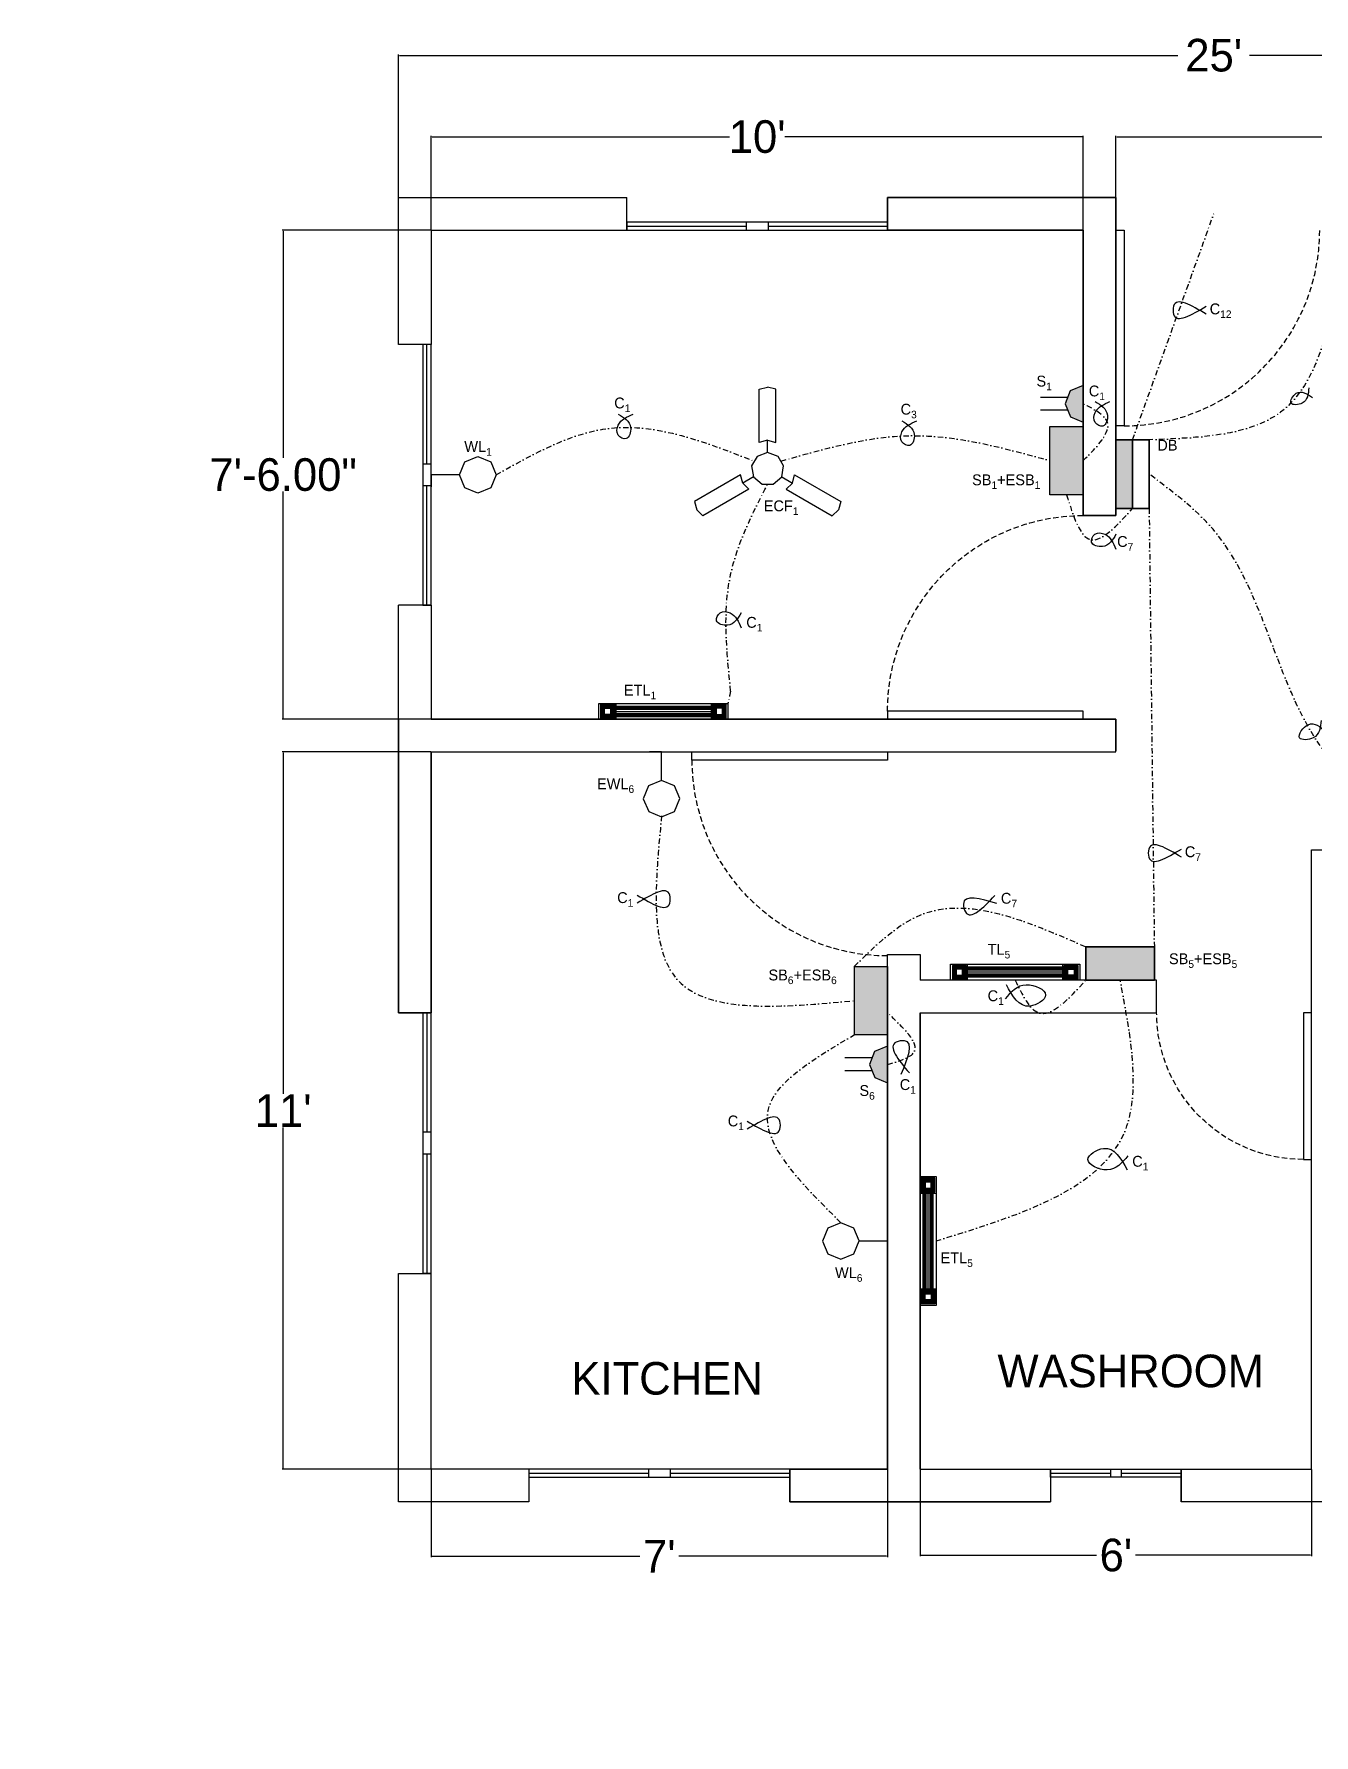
# Model space of a CAD drawing. Header units: inches. Extents: x 35 to 1065, y 19 to 332.
# Drawn here: x 35 to 270.5, y 19.2 to 332.2 of the extents above; entities that cross this region are included whole.
import ezdxf

# ---------------------------------------------------------------- set-up
doc = ezdxf.new("R2010")
doc.units = ezdxf.units.IN
doc.header["$MEASUREMENT"] = 0
doc.linetypes.add('DASHDOTX2', pattern=[2, 1, -0.5, 0, -0.5])
doc.linetypes.add('DASHEDX2', pattern=[1.5, 1, -0.5])
doc.layers.get('0').update_dxf_attribs({"color": 93})
for name, color, linetype in [('BEDROOM-1', 5, 'Continuous'), ('BEDROOM-2 WITH VERANDA', 6, 'Continuous'), ('DIMENSION', 52, 'Continuous'), ('DINING ROOM', 3, 'Continuous'), ('DOOR', 45, 'Continuous'), ('KITCHEN', 1, 'Continuous'), ('WALL', 26, 'Continuous'), ('WASHROOM', 125, 'Continuous'), ('WINDOW', 67, 'Continuous')]:
    doc.layers.add(name, color=color, linetype=linetype)
doc.layers.get('0').off()
doc.dimstyles.get("Standard").update_dxf_attribs({"dimtxt": 6, "dimasz": 0.18, "dimexe": 0.18, "dimexo": 0.0625, "dimgap": 0.09, "dimtad": 0, "dimtih": 1, "dimtoh": 1, "dimzin": 0, "dimdsep": 46, "dimlunit": 3, "dimtxsty": 'Standard', "dimcen": 0.09, "dimadec": 0, "dimazin": 0, "dimtfac": 1, "dimtofl": 0, "dimtmove": 0, "dimatfit": 3, "dimfxl": 1, "dimtolj": 1, "dimtzin": 0, "dimarcsym": 0})

# ---------------------------------------------------------------- blocks, each defined once
blk = doc.blocks.new('Ceiling Fan')
at = {"color": 5}
for p, q in [((-1.61, 14.54), (-0.08, 14.96)), ((-1.61, 4.75), (-1.61, 14.54)), ((1.46, 14.54), (-0.08, 14.96)), ((1.46, 4.75), (1.46, 14.54)), ((-0.08, 5.17), (-1.61, 4.75)), ((-0.08, 2.9), (-0.08, 5.17)), ((-0.08, 5.17), (1.46, 4.75)), ((-0.08, 2.9), (-0.08, 5.17)), ((-5.04, -1.18), (-13.52, -6.08)), ((-4.63, -2.72), (-5.04, -1.18)), ((-2.67, -1.59), (-4.63, -2.72)), ((-2.67, -1.59), (-4.63, -2.72)), ((-4.63, -2.72), (-3.5, -3.84)), ((2.52, -1.59), (4.48, -2.72)), ((2.52, -1.59), (4.48, -2.72)), ((4.48, -2.72), (3.35, -3.84)), ((4.48, -2.72), (4.89, -1.18)), ((4.89, -1.18), (13.37, -6.08)), ((-13.52, -6.08), (-13.11, -7.62)), ((-3.5, -3.84), (-11.98, -8.74)), ((3.35, -3.84), (11.83, -8.74)), ((13.37, -6.08), (12.96, -7.62)), ((-11.98, -8.74), (-13.11, -7.62)), ((11.83, -8.74), (12.96, -7.62))]:
    blk.add_line(p, q, dxfattribs=at)
blk.add_lwpolyline([(-0.08, 2.9), (-2, 2.2), (-3.02, 0.43), (-2.67, -1.59), (-1.1, -2.9), (0.95, -2.9), (2.52, -1.59), (2.87, 0.43), (1.85, 2.2)], close=True, dxfattribs=at)
blk = doc.blocks.new('Wall Light')
at = {"color": 5}
for p, q in [((-5.24, 0), (0, 0)), ((-5.24, 0), (0, 0)), ((0, 0), (0, 2.2)), ((0, 0), (0, 2.2)), ((0, 0), (0, -2.2))]:
    blk.add_line(p, q, dxfattribs=at)
blk.add_lwpolyline([(-5.24, 0), (-6.23, 2.38), (-8.61, 3.36), (-10.98, 2.37), (-11.97, -0.01), (-10.98, -2.38), (-8.6, -3.36), (-6.23, -2.38)], close=True, dxfattribs=at)
blk = doc.blocks.new('Socket')
h = blk.add_hatch(color=5)
h.set_gradient(color1=(14, 7, 14), one_color=1, tint=1, name='INVCYLINDER')
h.paths.add_polyline_path([(-2.37, -2.38), (0, -3.36), (0, 3.36), (-2.38, 2.37), (-3.36, 0)])
h = blk.add_hatch(color=5)
h.set_gradient(color1=(175, 129, 70), one_color=1, tint=1, name='INVCURVED')
h.paths.add_polyline_path([(-2.37, -2.38), (0, -3.36), (0, 3.36), (-2.38, 2.37), (-3.36, 0)])
at = {"color": 5}
for p, q in [((0, 3.36), (0, -3.36)), ((-2.87, 1.18), (-7.87, 1.18)), ((-2.86, -1.19), (-7.86, -1.19))]:
    blk.add_line(p, q, dxfattribs=at)
blk.add_lwpolyline([(0, 3.36), (-2.38, 2.37), (-3.36, 0), (-2.37, -2.38), (0.01, -3.36)], dxfattribs=at)
blk = doc.blocks.new('Tube Light')
at = {"color": 5}
for p, q in [((-15.62, 5.19), (-15.62, 0)), ((-15.62, 4.27), (15.62, 4.27)), ((-15.62, 3.92), (15.62, 3.92)), ((-15.62, 3.59), (15.62, 3.59)), ((-15.62, 3.29), (15.62, 3.29)), ((15.62, 5.19), (15.62, 0)), ((-15.62, 2.59), (15.62, 2.59)), ((-15.62, 1.89), (15.62, 1.89)), ((-15.62, 1.59), (15.62, 1.59)), ((-15.62, 1.26), (15.62, 1.26)), ((-15.62, 0.92), (15.62, 0.92))]:
    blk.add_line(p, q, dxfattribs=at)
for points in [[(-21.12, 5.19), (21.12, 5.19), (21.12, 0), (-21.12, 0)], [(-20.52, 4.84), (-16.02, 4.84), (-16.02, 0.35), (-20.52, 0.35)], [(-20.27, 4.59), (-16.27, 4.59), (-16.27, 0.6), (-20.27, 0.6)], [(-20.02, 4.34), (-16.52, 4.34), (-16.52, 0.85), (-20.02, 0.85)], [(-19.77, 4.09), (-16.77, 4.09), (-16.77, 1.1), (-19.77, 1.1)], [(-19.52, 3.84), (-17.02, 3.84), (-17.02, 1.35), (-19.52, 1.35)], [(-19.27, 3.59), (-17.27, 3.59), (-17.27, 1.6), (-19.27, 1.6)], [(20.52, 4.84), (16.02, 4.84), (16.02, 0.35), (20.52, 0.35)], [(20.27, 4.59), (16.27, 4.59), (16.27, 0.6), (20.27, 0.6)], [(20.02, 4.34), (16.52, 4.34), (16.52, 0.85), (20.02, 0.85)], [(19.77, 4.09), (16.77, 4.09), (16.77, 1.1), (19.77, 1.1)], [(19.52, 3.84), (17.02, 3.84), (17.02, 1.35), (19.52, 1.35)], [(19.27, 3.59), (17.27, 3.59), (17.27, 1.6), (19.27, 1.6)]]:
    blk.add_lwpolyline(points, close=True, dxfattribs=at)
blk = doc.blocks.new('Door(Big)')
blk.add_lwpolyline([(-36, 1.5), (0, 1.5), (0, 0), (-36, 0)], close=True)
at = {"linetype": 'DASHEDX2'}
blk.add_arc((-36, 1.5), 36, 0, 90, dxfattribs=at)
blk = doc.blocks.new('Door(Small)')
blk.add_lwpolyline([(-27, 1.5), (0, 1.5), (0, 0), (-27, 0)], close=True)
at = {"linetype": 'DASHEDX2'}
blk.add_arc((-27, 1.5), 27, 0, 90, dxfattribs=at)
blk = doc.blocks.new('*U9')
for p, q in [((0, 0.75), (22, 0.75)), ((22, 1.5), (22, 0)), ((26, 1.5), (26, 0)), ((26, 0.75), (48, 0.75))]:
    blk.add_line(p, q)
blk.add_lwpolyline([(0, 0), (48, 0), (48, 1.5), (0, 1.5)], close=True)
blk = doc.blocks.new('Window(Small)')
for p, q in [((-12, 0.75), (-1, 0.75)), ((-1, 1.5), (-1, 0)), ((1, 1.5), (1, 0)), ((1, 0.75), (12, 0.75))]:
    blk.add_line(p, q)
blk.add_lwpolyline([(-12, 1.5), (12, 1.5), (12, 0), (-12, 0)], close=True)
blk = doc.blocks.new('SB')
h = blk.add_hatch(color=5)
h.set_gradient(color1=(175, 129, 70), one_color=1, tint=1, name='INVCURVED')
h.paths.add_polyline_path([(0, 6.12), (0, 0), (12.59, 0), (12.59, 6.12)])
at = {"color": 5}
blk.add_lwpolyline([(0, 6.12), (12.59, 6.12), (12.59, 0), (0, 0)], close=True, dxfattribs=at)
blk = doc.blocks.new('Window(Big)')
for p, q in [((0, 0.75), (22, 0.75)), ((22, 1.5), (22, 0)), ((26, 1.5), (26, 0)), ((26, 0.75), (48, 0.75))]:
    blk.add_line(p, q)
blk.add_lwpolyline([(0, 0), (48, 0), (48, 1.5), (0, 1.5)], close=True)
blk = doc.blocks.new('DB')
at = {"layer": 'BEDROOM-1'}
h = blk.add_hatch(color=5, dxfattribs=at)
h.set_gradient(color1=(175, 129, 70), one_color=1, tint=1, name='INVCURVED')
h.paths.add_polyline_path([(-246.3, -36.61), (-246.3, -39.67), (-233.67, -39.67), (-233.67, -36.61)])
at = {"layer": 'DINING ROOM'}
h = blk.add_hatch(color=5, dxfattribs=at)
h.set_gradient(color1=(175, 129, 70), one_color=1, tint=1, name='INVCURVED')
h.paths.add_polyline_path([(-246.3, -36.61), (-246.3, -39.67), (-233.67, -39.67), (-233.67, -36.61)])
at = {"color": 5}
blk.add_lwpolyline([(-246.3, -33.55), (-233.67, -33.55), (-233.67, -39.67), (-246.3, -39.67)], close=True, dxfattribs=at)
at = {"layer": 'BEDROOM-1', "color": 5}
for p, q in [((-246.3, -36.61), (-233.67, -36.61)), ((-246.3, -36.61), (-246.3, -39.67)), ((-233.67, -39.67), (-233.67, -36.61)), ((-246.3, -39.67), (-233.67, -39.67))]:
    blk.add_line(p, q, dxfattribs=at)
at = {"layer": 'DINING ROOM', "color": 5}
for p, q in [((-246.3, -36.61), (-233.67, -36.61)), ((-246.3, -36.61), (-246.3, -39.67)), ((-233.67, -36.61), (-246.3, -36.61)), ((-233.67, -39.67), (-233.67, -36.61)), ((-246.3, -39.67), (-233.67, -39.67))]:
    blk.add_line(p, q, dxfattribs=at)
blk = doc.blocks.new('*D12')
at = {"layer": 'DIMENSION', "color": 0, "lineweight": -2}
for p, q in [((102.04, 302.16), (102.04, 328.45)), ((102.22, 328.27), (245.45, 328.27)), ((401.86, 328.27), (258.63, 328.27)), ((402.04, 302.16), (402.04, 328.45))]:
    blk.add_line(p, q, dxfattribs=at)
at = {"layer": 'DIMENSION', "color": 0}
for points in [[(102.22, 328.3), (102.22, 328.24), (102.04, 328.27)], [(401.86, 328.3), (401.86, 328.24), (402.04, 328.27)]]:
    blk.add_solid(points, dxfattribs=at)
at = {"layer": 'DIMENSION', "color": 0, "insert": (252.04, 328.27), "char_height": 6, "attachment_point": 5}
blk.add_mtext("\\A1;25'", dxfattribs=at)
blk = doc.blocks.new('*D21')
at = {"layer": 'DIMENSION', "color": 0, "lineweight": -2}
for p, q in [((198.04, 68.03), (198.04, 52.08)), ((270.04, 68.03), (270.04, 52.08)), ((198.22, 52.26), (230.45, 52.26)), ((269.86, 52.26), (237.63, 52.26))]:
    blk.add_line(p, q, dxfattribs=at)
at = {"layer": 'DIMENSION', "color": 0}
for points in [[(198.22, 52.29), (198.22, 52.23), (198.04, 52.26)], [(269.86, 52.29), (269.86, 52.23), (270.04, 52.26)]]:
    blk.add_solid(points, dxfattribs=at)
at = {"layer": 'DIMENSION', "color": 0, "insert": (234.04, 52.26), "char_height": 6, "attachment_point": 5}
blk.add_mtext("\\A1;6'", dxfattribs=at)
blk = doc.blocks.new('*D22')
at = {"layer": 'DIMENSION', "color": 0, "lineweight": -2}
for p, q in [((108.04, 68.03), (108.04, 51.9)), ((192.04, 68.03), (192.04, 51.9)), ((108.22, 52.08), (146.45, 52.08)), ((191.86, 52.08), (153.63, 52.08))]:
    blk.add_line(p, q, dxfattribs=at)
at = {"layer": 'DIMENSION', "color": 0}
for points in [[(108.22, 52.11), (108.22, 52.05), (108.04, 52.08)], [(191.86, 52.11), (191.86, 52.05), (192.04, 52.08)]]:
    blk.add_solid(points, dxfattribs=at)
at = {"layer": 'DIMENSION', "color": 0, "insert": (150.04, 52.08), "char_height": 6, "attachment_point": 5}
blk.add_mtext("\\A1;7'", dxfattribs=at)
blk = doc.blocks.new('*D23')
at = {"layer": 'DIMENSION', "color": 0, "lineweight": -2}
for p, q in [((107.98, 296.09), (80.65, 296.09)), ((80.83, 295.91), (80.83, 254.18)), ((80.83, 206.27), (80.83, 248)), ((107.98, 206.09), (80.65, 206.09))]:
    blk.add_line(p, q, dxfattribs=at)
at = {"layer": 'DIMENSION', "color": 0}
for points in [[(80.8, 295.91), (80.86, 295.91), (80.83, 296.09)], [(80.8, 206.27), (80.86, 206.27), (80.83, 206.09)]]:
    blk.add_solid(points, dxfattribs=at)
at = {"layer": 'DIMENSION', "color": 0, "insert": (80.83, 251.09), "char_height": 6, "attachment_point": 5}
blk.add_mtext('\\A1;7\'-6.00"', dxfattribs=at)
blk = doc.blocks.new('*D26')
at = {"layer": 'DIMENSION', "color": 0, "lineweight": -2}
for p, q in [((107.98, 200.09), (80.65, 200.09)), ((80.83, 199.91), (80.83, 137.18)), ((80.83, 68.27), (80.83, 131)), ((107.98, 68.09), (80.65, 68.09))]:
    blk.add_line(p, q, dxfattribs=at)
at = {"layer": 'DIMENSION', "color": 0}
for points in [[(80.8, 199.91), (80.86, 199.91), (80.83, 200.09)], [(80.8, 68.27), (80.86, 68.27), (80.83, 68.09)]]:
    blk.add_solid(points, dxfattribs=at)
at = {"layer": 'DIMENSION', "color": 0, "insert": (80.83, 134.09), "char_height": 6, "attachment_point": 5}
blk.add_mtext("\\A1;11'", dxfattribs=at)
blk = doc.blocks.new('*D27')
at = {"layer": 'DIMENSION', "color": 0, "lineweight": -2}
for p, q in [((108.04, 296.16), (108.04, 313.47)), ((108.22, 313.29), (162.95, 313.29)), ((227.86, 313.29), (173.13, 313.29)), ((228.04, 296.16), (228.04, 313.47))]:
    blk.add_line(p, q, dxfattribs=at)
at = {"layer": 'DIMENSION', "color": 0}
for points in [[(108.22, 313.32), (108.22, 313.26), (108.04, 313.29)], [(227.86, 313.32), (227.86, 313.26), (228.04, 313.29)]]:
    blk.add_solid(points, dxfattribs=at)
at = {"layer": 'DIMENSION', "color": 0, "insert": (168.04, 313.29), "char_height": 6, "attachment_point": 5}
blk.add_mtext("\\A1;10'", dxfattribs=at)
blk = doc.blocks.new('*D28')
at = {"layer": 'DIMENSION', "color": 0, "lineweight": -2}
for p, q in [((234.04, 296.16), (234.04, 313.44)), ((234.22, 313.26), (295.45, 313.26)), ((395.86, 313.26), (334.63, 313.26)), ((396.04, 296.16), (396.04, 313.44))]:
    blk.add_line(p, q, dxfattribs=at)
at = {"layer": 'DIMENSION', "color": 0}
for points in [[(234.22, 313.29), (234.22, 313.23), (234.04, 313.26)], [(395.86, 313.29), (395.86, 313.23), (396.04, 313.26)]]:
    blk.add_solid(points, dxfattribs=at)
at = {"layer": 'DIMENSION', "color": 0, "insert": (315.04, 313.26), "char_height": 6, "attachment_point": 5}
blk.add_mtext('\\A1;13\'-6.00"', dxfattribs=at)

msp = doc.modelspace()

# ---------------------------------------------------------------- hatches: boundary and pattern name
at = {"layer": 'BEDROOM-2 WITH VERANDA'}
h = msp.add_hatch(color=256, dxfattribs=at)
h.set_gradient(color1=(175, 129, 70), one_color=1, tint=1, name='INVCURVED')
h.paths.add_polyline_path([(237.1, 257.538), (234.04, 257.538), (234.04, 244.905), (237.1, 244.905)])
at = {"layer": 'KITCHEN'}
h = msp.add_hatch(color=256, dxfattribs=at)
h.set_gradient(color1=(175, 129, 70), one_color=1, tint=1, name='INVCURVED')
h.paths.add_polyline_path([(237.1, 257.538), (234.04, 257.538), (234.04, 244.905), (237.1, 244.905)])
at = {"layer": 'WASHROOM'}
h = msp.add_hatch(color=256, dxfattribs=at)
h.set_gradient(color1=(175, 129, 70), one_color=1, tint=1, name='INVCURVED')
h.paths.add_polyline_path([(237.1, 257.538), (234.04, 257.538), (234.04, 244.905), (237.1, 244.905)])

# ---------------------------------------------------------------- linework, layer by layer
at = {"layer": 'BEDROOM-1', "color": 5}
for p, q in [((221.917, 247.395), (221.917, 259.987)), ((221.917, 259.987), (228.04, 259.987)), ((228.04, 259.987), (228.04, 247.395)), ((237.1, 257.538), (237.1, 244.905)), ((237.1, 257.538), (237.1, 244.905)), ((237.1, 257.538), (237.1, 244.905)), ((228.04, 247.395), (221.917, 247.395))]:
    msp.add_line(p, q, dxfattribs=at)
at = {"layer": 'BEDROOM-1', "color": 5, "linetype": 'DASHDOTX2'}
for points in [[(237.1, 257.538), (252.043, 299.094)], [(228.04, 253.691), (232.423, 260.875), (228.04, 264.154)], [(120.005, 251.088), (141.007, 259.658), (167.528, 253.597)], [(172.399, 253.597), (196.26, 258.29), (221.917, 253.691)], [(163.154, 211.281), (163.154, 232.75), (169.964, 249.379)], [(224.978, 247.395), (229.386, 239.15), (237.1, 244.905)], [(163.154, 211.281), (162.674, 209.012)]]:
    msp.add_spline(points, degree=3, dxfattribs=at)
at = {"layer": 'BEDROOM-1', "color": 5}
for points in [[(250.664, 280.626), (244.668, 282.126), (244.668, 280.626), (250.664, 282.126)], [(230.222, 264.557), (232.482, 262.063), (231.649, 260.043), (230.222, 260.697), (230.222, 262.538), (232.957, 264.557)], [(142.492, 262.266), (144.752, 259.772), (143.919, 257.752), (142.492, 258.406), (142.492, 260.247), (145.228, 262.266)], [(194.681, 260.994), (196.941, 258.499), (196.108, 256.48), (194.681, 257.133), (194.681, 258.975), (197.416, 260.994)], [(234.06, 240.14), (231.565, 237.881), (229.546, 238.713), (230.199, 240.14), (232.04, 240.14), (234.06, 237.405)], [(165.097, 225.669), (162.602, 223.409), (160.583, 224.241), (161.236, 225.669), (163.077, 225.669), (165.097, 222.933)]]:
    msp.add_spline(points, degree=3, dxfattribs=at)
at = {"layer": 'BEDROOM-2 WITH VERANDA', "color": 5}
for p, q in [((237.1, 257.538), (234.04, 257.538)), ((237.1, 257.538), (234.04, 257.538)), ((237.1, 244.905), (237.1, 257.538)), ((237.1, 244.905), (237.1, 257.538)), ((237.1, 257.538), (240.16, 257.538)), ((237.1, 257.538), (237.1, 244.905)), ((240.16, 257.538), (240.16, 244.905)), ((234.04, 244.905), (237.1, 244.905)), ((234.04, 244.905), (237.1, 244.905)), ((240.16, 244.905), (237.1, 244.905))]:
    msp.add_line(p, q, dxfattribs=at)
at = {"layer": 'BEDROOM-2 WITH VERANDA', "color": 5, "linetype": 'DASHDOTX2'}
msp.add_spline([(237.1, 257.538), (252.043, 299.094)], degree=3, dxfattribs=at)
at = {"layer": 'BEDROOM-2 WITH VERANDA', "color": 5}
msp.add_spline([(250.664, 280.626), (244.668, 282.126), (244.668, 280.626), (250.664, 282.126)], degree=3, dxfattribs=at)
msp.add_spline([(250.664, 280.626), (244.668, 282.126), (244.668, 280.626), (250.664, 282.126)], degree=3, dxfattribs=at)
at = {"layer": 'BEDROOM-2 WITH VERANDA', "color": 6, "linetype": 'DASHDOTX2'}
msp.add_spline([(315.099, 173.033), (270.558, 202.859), (251.917, 241.059), (240.16, 251.221)], degree=3, dxfattribs=at)
at = {"layer": 'BEDROOM-2 WITH VERANDA', "color": 6}
msp.add_spline([(271.837, 205.899), (270.368, 202.696), (267.83, 202.696), (269.433, 205.098), (272.696, 203.846)], degree=3, dxfattribs=at)
at = {"layer": 'DINING ROOM', "color": 5}
for p, q in [((237.1, 257.538), (240.16, 257.538)), ((240.16, 257.538), (240.16, 244.905)), ((240.16, 244.905), (237.1, 244.905))]:
    msp.add_line(p, q, dxfattribs=at)
at = {"layer": 'DINING ROOM', "color": 5, "linetype": 'DASHDOTX2'}
for points in [[(237.1, 257.538), (252.043, 299.094)], [(237.1, 257.538), (252.043, 299.094)], [(275.624, 289.971), (264.34, 262.614), (240.16, 257.538)]]:
    msp.add_spline(points, degree=3, dxfattribs=at)
at = {"layer": 'DINING ROOM', "color": 5}
msp.add_spline([(250.664, 280.626), (244.668, 282.126), (244.668, 280.626), (250.664, 282.126)], degree=3, dxfattribs=at)
at = {"layer": 'DINING ROOM', "color": 3}
msp.add_spline([(269.536, 267.086), (268.335, 264.287), (266.283, 264.287), (267.234, 266.087), (270.237, 265.287)], degree=3, dxfattribs=at)
at = {"layer": 'KITCHEN', "color": 5}
for p, q in [((234.04, 257.538), (237.1, 257.538)), ((237.1, 257.538), (234.04, 257.538)), ((237.1, 257.538), (237.1, 244.905)), ((237.1, 257.538), (237.1, 244.905)), ((237.1, 244.905), (237.1, 257.538)), ((240.16, 257.538), (237.1, 257.538)), ((240.16, 244.905), (240.16, 257.538)), ((237.1, 244.905), (234.04, 244.905)), ((234.04, 244.905), (237.1, 244.905)), ((237.1, 244.905), (240.16, 244.905)), ((241.119, 164.217), (228.527, 164.217)), ((228.527, 164.217), (228.527, 158.094)), ((241.119, 158.094), (241.119, 164.217)), ((228.527, 158.094), (241.119, 158.094))]:
    msp.add_line(p, q, dxfattribs=at)
at = {"layer": 'KITCHEN', "color": 5, "linetype": 'DASHDOTX2'}
for points in [[(237.1, 257.538), (252.043, 299.094)], [(240.16, 244.905), (241.119, 164.217)]]:
    msp.add_spline(points, degree=3, dxfattribs=at)
at = {"layer": 'KITCHEN', "color": 5}
for points in [[(250.668, 280.626), (244.668, 282.126), (244.668, 280.626), (250.668, 282.126)], [(246.092, 180.724), (240.092, 182.224), (240.092, 180.724), (246.092, 182.224)]]:
    msp.add_spline(points, degree=3, dxfattribs=at)
at = {"layer": 'KITCHEN', "color": 1, "linetype": 'DASHDOTX2'}
for points in [[(150.459, 188.329), (153.494, 158.037), (185.917, 154.318)], [(185.917, 160.614), (198.135, 170.113), (228.527, 164.217)], [(192.04, 142.583), (196.918, 144.855), (192.04, 152.094)], [(183.432, 113.452), (170.065, 134.11), (185.917, 148.022)]]:
    msp.add_spline(points, degree=3, dxfattribs=at)
at = {"layer": 'KITCHEN', "color": 1}
for points in [[(145.956, 173.757), (151.956, 172.257), (151.956, 173.757), (145.956, 172.257)], [(212.161, 172.191), (205.977, 172.084), (206.366, 170.636), (211.772, 173.64)], [(194.558, 140.773), (195.12, 146.932), (193.638, 146.702), (196.041, 141.003)], [(166.211, 132.142), (172.211, 130.642), (172.211, 132.142), (166.211, 130.642)]]:
    msp.add_spline(points, degree=3, dxfattribs=at)
at = {"layer": 'WALL'}
for p, q in [((102.04, 302.094), (144.04, 302.094)), ((102.04, 275.094), (102.04, 302.094)), ((144.04, 296.094), (144.04, 302.094)), ((192.04, 296.094), (192.04, 302.094)), ((192.04, 302.094), (234.04, 302.094)), ((192.04, 296.094), (192.04, 302.094)), ((192.04, 302.094), (234.04, 302.094)), ((234.04, 302.094), (192.04, 302.094)), ((192.04, 302.094), (192.04, 296.094)), ((192.04, 302.094), (234.04, 302.094)), ((192.04, 296.094), (192.04, 302.094)), ((192.04, 302.094), (234.04, 302.094)), ((192.04, 296.094), (192.04, 302.094)), ((234.04, 302.094), (234.04, 296.094)), ((234.04, 243.594), (234.04, 302.094)), ((234.04, 243.594), (234.04, 302.094)), ((234.04, 302.094), (234.04, 243.594)), ((234.04, 302.094), (234.04, 257.538)), ((108.04, 296.094), (144.04, 296.094)), ((108.04, 296.094), (108.04, 275.094)), ((228.04, 296.094), (192.04, 296.094)), ((192.04, 296.094), (228.04, 296.094)), ((228.04, 296.094), (192.04, 296.094)), ((228.04, 296.094), (192.04, 296.094)), ((192.04, 296.094), (228.04, 296.094)), ((228.04, 243.594), (228.04, 296.094)), ((228.04, 243.594), (228.04, 296.094)), ((228.04, 296.094), (228.04, 296.094)), ((228.04, 296.094), (228.04, 243.594)), ((228.04, 243.594), (228.04, 296.094)), ((228.04, 243.594), (228.04, 296.094)), ((234.04, 296.094), (234.04, 243.594)), ((108.04, 275.094), (102.04, 275.094)), ((234.04, 243.594), (228.04, 243.594)), ((234.04, 243.594), (228.04, 243.594)), ((228.04, 243.594), (234.04, 243.594)), ((228.04, 243.594), (234.04, 243.594)), ((234.04, 243.594), (228.04, 243.594)), ((234.04, 243.594), (228.04, 243.594)), ((102.04, 200.295), (102.04, 227.094)), ((108.04, 227.094), (102.04, 227.094)), ((108.04, 227.094), (108.04, 206.094)), ((102.04, 152.094), (102.04, 206.094)), ((102.04, 206.094), (102.04, 152.094)), ((234.04, 206.094), (108.04, 206.094)), ((108.04, 206.094), (234.04, 206.094)), ((234.04, 200.295), (234.04, 206.094)), ((234.04, 206.094), (234.04, 200.295)), ((108.04, 200.094), (108.04, 152.094)), ((108.04, 152.094), (108.04, 200.094)), ((108.04, 200.094), (234.04, 200.094)), ((234.04, 200.094), (234.04, 200.295)), ((270.04, 68.094), (270.04, 182.094)), ((270.04, 182.094), (276.04, 182.094)), ((270.04, 68.094), (270.04, 182.094)), ((270.04, 182.094), (276.04, 182.094)), ((192.04, 152.094), (192.04, 162.795)), ((192.04, 162.795), (198.04, 162.795)), ((192.04, 68.094), (192.04, 162.795)), ((192.04, 162.795), (198.04, 162.795)), ((198.04, 162.795), (198.04, 158.094)), ((198.04, 162.795), (198.04, 158.094)), ((241.54, 158.094), (198.04, 158.094)), ((241.54, 158.094), (198.04, 158.094)), ((241.54, 152.094), (241.54, 158.094)), ((241.54, 152.094), (241.54, 158.094)), ((108.04, 152.094), (102.04, 152.094)), ((102.04, 152.094), (108.04, 152.094)), ((192.04, 152.094), (192.04, 68.094)), ((198.04, 68.094), (198.04, 152.094)), ((198.04, 152.094), (241.54, 152.094)), ((198.04, 152.094), (198.04, 68.094)), ((198.04, 152.094), (241.54, 152.094)), ((102.04, 62.094), (102.04, 104.094)), ((102.04, 104.094), (106.54, 104.094)), ((108.04, 104.094), (106.54, 104.094)), ((108.04, 68.094), (108.04, 104.094)), ((126.04, 68.094), (108.04, 68.094)), ((126.04, 68.094), (126.04, 62.094)), ((192.04, 68.094), (174.04, 68.094)), ((174.04, 68.094), (174.04, 62.094)), ((174.04, 62.094), (174.04, 68.094)), ((174.04, 68.094), (192.04, 68.094)), ((198.04, 68.094), (222.04, 68.094)), ((198.04, 68.094), (222.04, 68.094)), ((222.04, 68.094), (222.04, 62.094)), ((222.04, 68.094), (222.04, 62.094)), ((222.04, 68.094), (222.04, 62.094)), ((246.04, 68.094), (246.04, 62.094)), ((246.04, 62.094), (246.04, 68.094)), ((246.04, 68.094), (270.04, 68.094)), ((246.04, 62.094), (246.04, 68.094)), ((246.04, 68.094), (270.04, 68.094)), ((126.04, 62.094), (102.04, 62.094)), ((174.04, 62.094), (222.04, 62.094)), ((222.04, 62.094), (174.04, 62.094)), ((222.04, 62.094), (192.04, 62.094)), ((281.019, 62.094), (246.04, 62.094)), ((281.019, 62.094), (246.04, 62.094))]:
    msp.add_line(p, q, dxfattribs=at)
at = {"layer": 'WALL', "color": 5}
for p, q in [((234.04, 257.538), (234.04, 244.905)), ((234.04, 257.538), (234.04, 244.905)), ((234.04, 244.905), (234.04, 257.538)), ((234.04, 257.538), (234.04, 244.905))]:
    msp.add_line(p, q, dxfattribs=at)
at = {"layer": 'WASHROOM'}
for p, q in [((192.04, 296.094), (192.04, 302.094)), ((234.04, 244.905), (234.04, 243.594))]:
    msp.add_line(p, q, dxfattribs=at)
at = {"layer": 'WASHROOM', "color": 5}
for p, q in [((237.1, 257.538), (234.04, 257.538)), ((234.04, 257.538), (234.04, 244.905)), ((234.04, 244.905), (234.04, 257.538)), ((234.04, 257.538), (237.1, 257.538)), ((237.1, 244.905), (237.1, 257.538)), ((237.1, 244.905), (237.1, 257.538)), ((237.1, 257.538), (237.1, 244.905)), ((240.16, 257.538), (237.1, 257.538)), ((240.16, 244.905), (240.16, 257.538)), ((234.04, 244.905), (237.1, 244.905)), ((237.1, 244.905), (234.04, 244.905)), ((237.1, 244.905), (240.16, 244.905)), ((228.527, 158.094), (228.527, 164.217)), ((228.527, 164.217), (241.119, 164.217)), ((241.119, 164.217), (241.119, 158.094)), ((241.119, 158.094), (228.527, 158.094)), ((228.527, 158.094), (241.119, 158.094))]:
    msp.add_line(p, q, dxfattribs=at)
at = {"layer": 'WASHROOM', "color": 5, "linetype": 'DASHDOTX2'}
for points in [[(237.1, 257.538), (252.043, 299.094)], [(240.16, 244.905), (241.119, 164.217)]]:
    msp.add_spline(points, degree=3, dxfattribs=at)
at = {"layer": 'WASHROOM', "color": 5}
for points in [[(250.668, 280.626), (244.668, 282.126), (244.668, 280.626), (250.668, 282.126)], [(246.092, 180.724), (240.092, 182.224), (240.092, 180.724), (246.092, 182.224)], [(246.092, 180.724), (240.092, 182.224), (240.092, 180.724), (246.092, 182.224)]]:
    msp.add_spline(points, degree=3, dxfattribs=at)
at = {"layer": 'WASHROOM', "color": 85, "linetype": 'DASHDOTX2'}
for points in [[(200.957, 110.094), (235.513, 129.832), (234.823, 158.094)], [(215.514, 158.094), (219.79, 152.094), (228.527, 158.094)]]:
    msp.add_spline(points, degree=3, dxfattribs=at)
at = {"layer": 'WASHROOM', "color": 85}
for points in [[(213.753, 154.675), (217.562, 157.257), (221.099, 155.355), (218.242, 153.317), (213.889, 157.257)], [(236.236, 125.755), (232.427, 123.174), (228.89, 125.076), (231.747, 127.114), (236.1, 123.174)]]:
    msp.add_spline(points, degree=3, dxfattribs=at)

# ---------------------------------------------------------------- block references
at = {"color": 5}
for name, p in [('Door(Big)', (73.144, 31.632)), ('Door(Small)', (118.632, 31.632)), ('Wall Light', (195.813, 47.969)), ('SB', (216.352, 39.662)), ('Ceiling Fan', (152.802, 27.916)), ('Socket', (193.043, 34.416)), ('Tube Light', (201.769, 19.266)), ('*U9', (34.994, 19.685)), ('Window(Small)', (103.632, 19.894))]:
    msp.add_blockref(name, p, dxfattribs=at)
at = {"layer": 'BEDROOM-1', "color": 5}
for name, p in [('Ceiling Fan', (170.04, 252.282)), ('Socket', (228.04, 264.154))]:
    msp.add_blockref(name, p, dxfattribs=at)
at = {"layer": 'BEDROOM-1', "color": 5, "rotation": 90}
msp.add_blockref('SB', (228.04, 247.395), dxfattribs=at)
at = {"layer": 'BEDROOM-1', "rotation": 270}
msp.add_blockref('DB', (273.715, 11.24), dxfattribs=at)
at = {"layer": 'BEDROOM-1', "color": 5, "xscale": -1}
msp.add_blockref('Wall Light', (108.04, 251.094), dxfattribs=at)
at = {"layer": 'BEDROOM-1', "color": 5, "xscale": 0.5625, "yscale": 0.5625, "zscale": 0.5625}
msp.add_blockref('Tube Light', (150.796, 206.094), dxfattribs=at)
at = {"layer": 'DOOR'}
for p, rotation in [((234.04, 260.094), 270), ((156.04, 200.094), 180)]:
    msp.add_blockref('Door(Big)', p, dxfattribs=dict(at, rotation=rotation))
at = {"layer": 'DOOR', "xscale": -1}
msp.add_blockref('Door(Big)', (192.04, 206.094), dxfattribs=at)
at = {"layer": 'DOOR', "xscale": -1, "rotation": 90}
msp.add_blockref('Door(Small)', (270.04, 125.094), dxfattribs=at)
at = {"layer": 'KITCHEN', "color": 1, "rotation": 90}
for name, p in [('Wall Light', (150.453, 200.094)), ('SB', (192.04, 148.022))]:
    msp.add_blockref(name, p, dxfattribs=at)
at = {"layer": 'KITCHEN', "color": 5}
msp.add_blockref('SB', (228.527, 158.094), dxfattribs=at)
at = {"layer": 'KITCHEN', "color": 1}
for name, p in [('Socket', (192.04, 142.583)), ('Wall Light', (192.04, 110.094))]:
    msp.add_blockref(name, p, dxfattribs=at)
at = {"layer": 'WASHROOM', "color": 5}
msp.add_blockref('SB', (228.527, 158.094), dxfattribs=at)
at = {"layer": 'WASHROOM', "color": 85, "xscale": 0.5625, "yscale": 0.5625, "zscale": 0.5625}
for p, rotation in [((215.514, 161.012), 180), ((200.957, 110.094), 90)]:
    msp.add_blockref('Tube Light', p, dxfattribs=dict(at, rotation=rotation))
at = {"layer": 'WINDOW'}
for name, p in [('Window(Big)', (144.04, 296.094)), ('Window(Big)', (126.04, 66.594)), ('Window(Small)', (234.04, 66.594))]:
    msp.add_blockref(name, p, dxfattribs=at)
for p, rotation in [((108.04, 227.094), 90), ((106.54, 152.094), 270)]:
    msp.add_blockref('Window(Big)', p, dxfattribs=dict(at, rotation=rotation))

# ---------------------------------------------------------------- texts
at = {"layer": 'BEDROOM-1', "color": 5, "char_height": 2, "attachment_point": 1}
for s, insert, width in [('\\A1;C{\\H0.7x;\\S^ 12;}', (251.304, 282.626), 6.78481), ('\\A1;S{\\H0.7x;\\S^ 1;}', (219.426, 269.329), 6.78481), ('\\A1;C{\\H0.7x;\\S^ 1;}', (229.06, 267.513), 6.78481), ('\\A1;C{\\H0.7x;\\S^ 1;}', (141.741, 265.307), 6.78481), ('\\A1;C{\\H0.7x;\\S^ 3;}', (194.432, 264.161), 6.78481), ('\\A1;WL{\\H0.7x;\\S^ 1;}', (114.16, 257.283), 6.78481), ('\\A1;SB{\\H0.7x;\\S^ 1;}+ESB{\\H0.7x;\\S^ 1;}', (207.579, 251.164), 14.54732), ('\\A1;ECF{\\H0.7x;\\S^ 1;}', (169.253, 246.375), 6.78481), ('\\A1;C{\\H0.7x;\\S^ 7;}', (234.268, 239.817), 6.78481), ('\\A1;C{\\H0.7x;\\S^ 1;}', (166.031, 224.933), 6.78481), ('\\A1;ETL{\\H0.7x;\\S^ 1;}', (143.517, 212.471), 6.78481)]:
    msp.add_mtext(s, dxfattribs=dict(at, insert=insert, width=width))
at = {"layer": 'BEDROOM-1', "insert": (241.667, 257.538), "char_height": 2, "width": 7.11974, "attachment_point": 1}
msp.add_mtext('{\\C5;DB}', dxfattribs=at)
at = {"layer": 'BEDROOM-2 WITH VERANDA', "color": 5, "char_height": 2, "attachment_point": 1}
for s, insert, width in [('\\A1;C{\\H0.7x;\\S^ 12;}', (251.304, 282.626), 7.90794), ('\\A1;C{\\H0.7x;\\S^ 12;}', (251.304, 282.626), 8.99437), ('DB', (241.667, 257.538), 6.06505)]:
    msp.add_mtext(s, dxfattribs=dict(at, insert=insert, width=width))
at = {"layer": 'DINING ROOM', "color": 5, "char_height": 2, "attachment_point": 1}
for s, insert, width in [('\\A1;C{\\H0.7x;\\S^ 12;}', (251.304, 282.626), 5.75874), ('DB', (241.667, 257.538), 6.86735)]:
    msp.add_mtext(s, dxfattribs=dict(at, insert=insert, width=width))
at = {"layer": 'KITCHEN', "color": 5, "char_height": 2, "attachment_point": 1}
for s, insert, width in [('\\A1;C{\\H0.7x;\\S^ 12;}', (251.304, 282.626), 5.36512), ('DB', (241.667, 257.538), 10.75744), ('\\A1;C{\\H0.7x;\\S^ 7;}', (246.728, 182.724), 5.36512), ('\\A1;SB{\\H0.7x;\\S^ 5;}+ESB{\\H0.7x;\\S^ 5;}', (243.808, 163.025), 16.02826)]:
    msp.add_mtext(s, dxfattribs=dict(at, insert=insert, width=width))
at = {"layer": 'KITCHEN', "color": 1, "attachment_point": 1}
for s, insert, char_height, width in [('\\A1;EWL{\\H0.7x;\\S^ 6;}', (138.576, 195.23), 2, 8.69254), ('\\A1;C{\\H0.7x;\\S^ 1;}', (142.29, 174.276), 2, 8.69254), ('\\A1;C{\\H0.7x;\\S^ 7;}', (212.883, 174.157), 2, 4.3028), ('\\A1;SB{\\H0.7x;\\S^ 6;}+ESB{\\H0.7x;\\S^ 6;}', (170.119, 160.041), 2, 15.1475), ('\\A1;S{\\H0.7x;\\S^ 6;}', (186.856, 138.777), 2, 8.69254), ('\\A1;C{\\H0.7x;\\S^ 1;}', (194.276, 139.867), 2, 8.69254), ('\\A1;C{\\H0.7x;\\S^ 1;}', (162.63, 133.174), 2, 8.69254), ('\\A1;WL{\\H0.7x;\\S^ 6;}', (182.367, 105.259), 2, 8.69254), ('KITCHEN', (133.854, 87.814), 6, 61.99831)]:
    msp.add_mtext(s, dxfattribs=dict(at, insert=insert, char_height=char_height, width=width))
at = {"layer": 'WASHROOM', "color": 5, "char_height": 2, "attachment_point": 1}
for s, insert, width in [('\\A1;C{\\H0.7x;\\S^ 12;}', (251.296, 282.612), 11.45213), ('DB', (241.667, 257.538), 9.82966), ('\\A1;C{\\H0.7x;\\S^ 7;}', (246.72, 182.711), 11.45213), ('\\A1;TL{\\H0.7x;\\S^ 5;}', (210.445, 164.764), 10.7069)]:
    msp.add_mtext(s, dxfattribs=dict(at, insert=insert, width=width))
at = {"layer": 'WASHROOM', "color": 85, "char_height": 2, "attachment_point": 1}
for s, insert, width in [('\\A1;SB{\\H0.7x;\\S^ 5;}+ESB{\\H0.7x;\\S^ 5;}', (243.808, 163.025), 14.44165), ('\\A1;C{\\H0.7x;\\S^ 1;}', (210.445, 156.216), 10.7069), ('\\A1;C{\\H0.7x;\\S^ 1;}', (237.046, 125.755), 10.7069), ('\\A1;ETL{\\H0.7x;\\S^ 5;}', (201.782, 107.983), 10.7069)]:
    msp.add_mtext(s, dxfattribs=dict(at, insert=insert, width=width))
at = {"layer": 'WASHROOM', "color": 85, "linetype": 'DASHDOTX2', "insert": (212.252, 89.173), "char_height": 6, "width": 44.43977, "attachment_point": 1}
msp.add_mtext('WASHROOM', dxfattribs=at)

# ---------------------------------------------------------------- dimensions: what is measured, and where the dimension line sits
at = {"layer": 'DIMENSION'}
dim = msp.add_linear_dim(base=(402.04, 328.266), p1=(102.04, 302.094), p2=(402.04, 302.094), dimstyle='Standard', dxfattribs=at)
dim.commit()
dim.dimension.update_dxf_attribs({"geometry": '*D12', "text_midpoint": (252.04, 328.266), "dimtype": 160})
for p1, p2, distance, picture, middle in [((108.04, 296.094), (228.04, 296.094), 17.195, '*D27', (168.04, 313.289)), ((396.04, 296.094), (234.04, 296.094), -17.165, '*D28', (315.04, 313.259)), ((108.04, 296.094), (108.04, 206.094), -27.212, '*D23', (80.828, 251.094)), ((108.04, 68.094), (108.04, 200.094), 27.212, '*D26', (80.828, 134.094))]:
    dim = msp.add_aligned_dim(p1=p1, p2=p2, distance=distance, dimstyle='Standard', dxfattribs=at)
    dim.commit()
    dim.dimension.update_dxf_attribs({"geometry": picture, "text_midpoint": middle})
for base, p1, p2, picture, middle in [((192.04, 52.081), (108.04, 68.094), (192.04, 68.094), '*D22', (150.04, 52.081)), ((270.04, 52.261), (198.04, 68.094), (270.04, 68.094), '*D21', (234.04, 52.261))]:
    dim = msp.add_linear_dim(base=base, p1=p1, p2=p2, dimstyle='Standard', dxfattribs=at)
    dim.commit()
    dim.dimension.update_dxf_attribs({"geometry": picture, "text_midpoint": middle})

doc.saveas('drawing.dxf')
